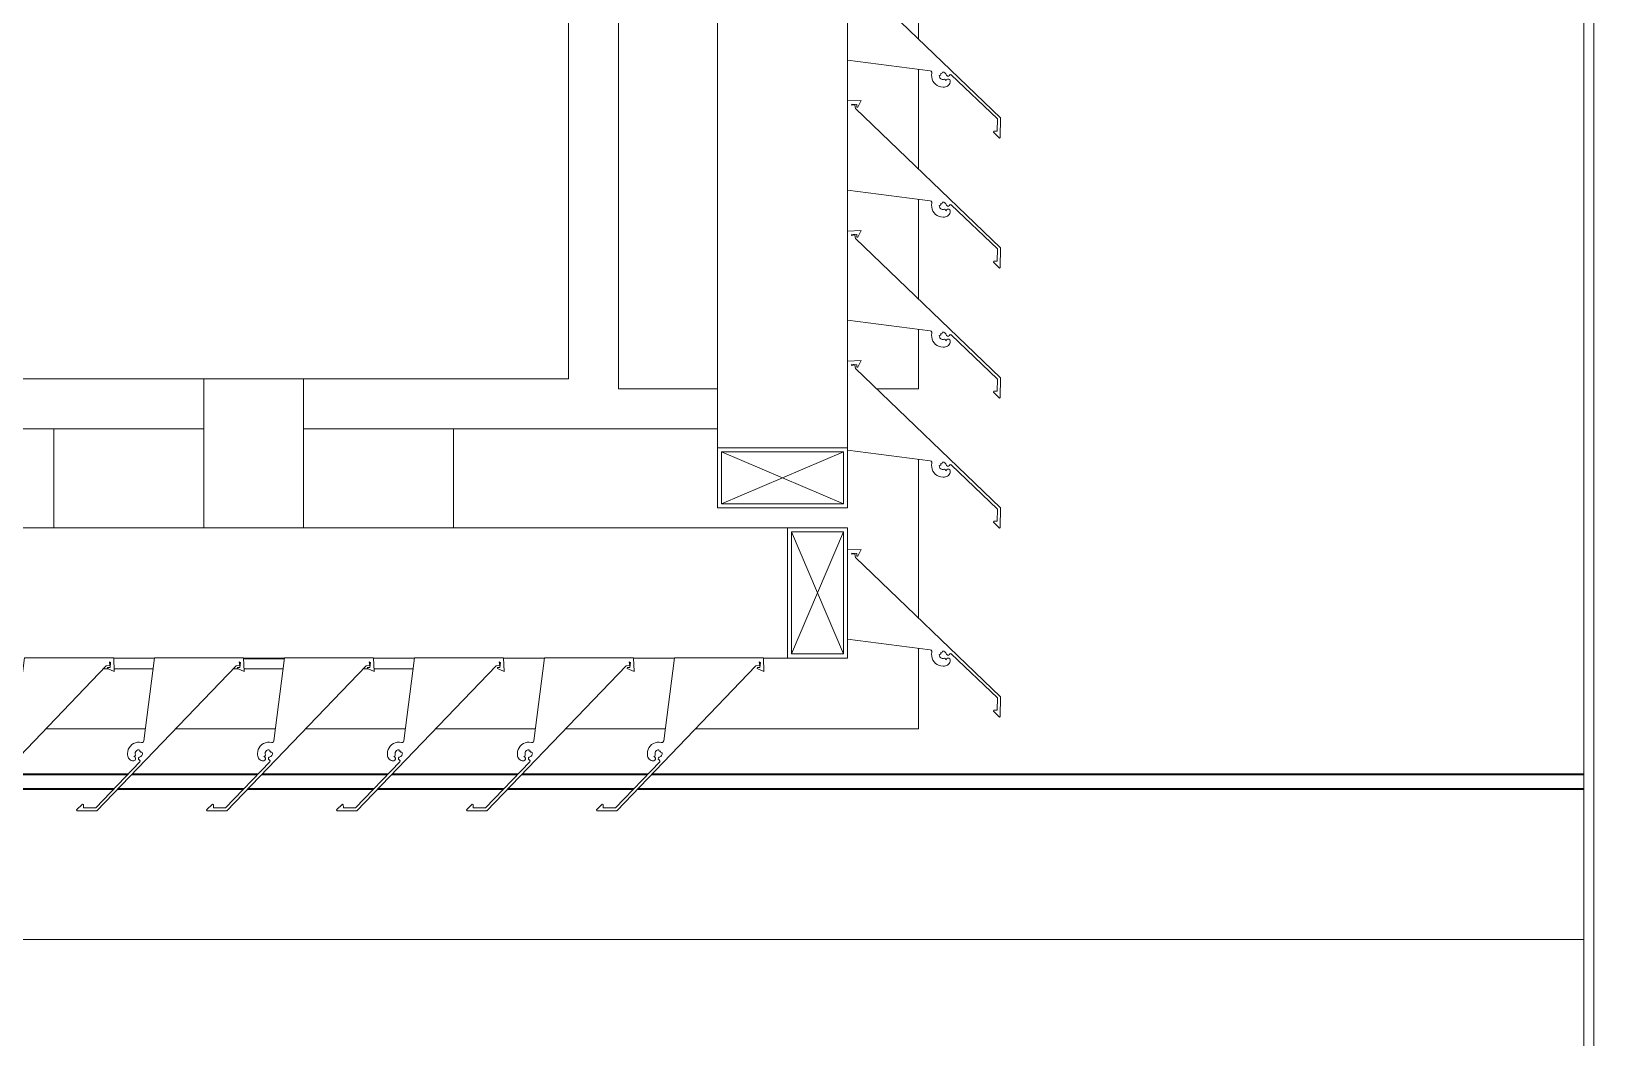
# Model space of a CAD drawing. Header units: millimetres. Extents: x -220592 to 404889, y -217665 to 38245.
# Drawn here: x 7599.39 to 7607.21, y -48145.94 to -48140.91 of the extents above; entities that cross this region are included whole.
import ezdxf

# ---------------------------------------------------------------- set-up
doc = ezdxf.new("R2010")
doc.units = ezdxf.units.MM
doc.linetypes.add('XKITLINE00', pattern=[0])
doc.layers.add('000 - 0_HIDE_OBJ_FRAMING_DEF_SUB_1', color=7, linetype='Continuous')
doc.layers.add('Part', color=7, linetype='Continuous', lineweight=0)

# ---------------------------------------------------------------- blocks, each defined once
blk = doc.blocks.new('*A13531')
at = {"layer": '000 - 0_HIDE_OBJ_FRAMING_DEF_SUB_1', "color": 7, "linetype": 'XKITLINE00', "lineweight": 0}
for q in [(-135.563334, 90.530603), (-170.913334, 67.570805)]:
    blk.add_line((-135.563334, 67.570805), q, dxfattribs=at)
blk = doc.blocks.new('*A13830')
at = {"layer": 'Part', "color": 7, "linetype": 'XKITLINE00', "lineweight": 0}
for p, q in [((-142.388308, 67.320805), (-137.388308, 67.320805)), ((-136.888308, 67.320805), (-134.818045, 67.320805)), ((-133.813935, 67.320805), (-133.813349, 67.320805)), ((-133.813349, 67.320243), (-133.813349, 67.320805)), ((-133.813349, 66.375621), (-133.813349, 67.168995)), ((-133.813349, 65.820805), (-133.813349, 66.224373)), ((-138.178411, 65.820805), (-137.679659, 65.820805)), ((-137.528411, 65.820805), (-137.029659, 65.820805)), ((-136.878411, 65.820805), (-136.379659, 65.820805)), ((-136.228411, 65.820805), (-135.729659, 65.820805)), ((-135.578411, 65.820805), (-135.079659, 65.820805)), ((-134.928411, 65.820805), (-133.813349, 65.820805))]:
    blk.add_line(p, q, dxfattribs=at)
blk = doc.blocks.new('*A13831')
at = {"layer": 'Part', "color": 7, "linetype": 'XKITLINE00', "lineweight": 0}
for p, q in [((-135.313349, 75.890846), (-134.818045, 75.890846)), ((-135.313349, 74.758905), (-135.313349, 75.890846)), ((-133.938955, 75.890846), (-133.813349, 75.890846)), ((-133.813349, 75.770243), (-133.813349, 75.890846)), ((-133.813349, 75.120243), (-133.813349, 75.618995)), ((-133.813349, 74.758905), (-133.813349, 74.968995)), ((-135.313349, 70.770764), (-135.313349, 74.008905)), ((-133.813349, 73.820243), (-133.813349, 74.008905)), ((-133.813349, 73.170243), (-133.813349, 73.668995)), ((-133.813349, 72.520243), (-133.813349, 73.018995)), ((-133.813349, 71.870243), (-133.813349, 72.368995)), ((-133.813349, 71.220243), (-133.813349, 71.718995)), ((-133.813349, 70.570243), (-133.813349, 71.068995)), ((-133.813349, 69.920243), (-133.813349, 70.418995)), ((-135.313349, 67.520805), (-135.313349, 70.270764)), ((-133.813349, 69.270243), (-133.813349, 69.768995)), ((-133.813349, 68.620243), (-133.813349, 69.118995)), ((-133.813349, 67.970243), (-133.813349, 68.468995)), ((-133.813349, 67.520805), (-133.813349, 67.818995)), ((-135.313349, 67.520805), (-134.818045, 67.520805)), ((-134.02223, 67.520805), (-133.813349, 67.520805))]:
    blk.add_line(p, q, dxfattribs=at)
blk = doc.blocks.new('*A13834')
at = {"layer": 'Part', "color": 7, "linetype": 'XKITLINE00', "lineweight": 0}
for p, q in [((-144.838405, 66.825501), (-134.468045, 66.825501)), ((-137.838523, 66.175501), (-137.634226, 66.175501)), ((-137.188523, 66.175501), (-136.984226, 66.175501)), ((-136.538523, 66.175501), (-136.334226, 66.175501)), ((-135.888523, 66.175501), (-135.684226, 66.175501)), ((-135.238523, 66.175501), (-135.034226, 66.175501)), ((-134.588523, 66.175501), (-134.468045, 66.175501))]:
    blk.add_line(p, q, dxfattribs=at)
blk = doc.blocks.new('*A13838')
at = {"layer": 'Part', "color": 7, "linetype": 'XKITLINE00', "lineweight": 0}
for p, q in [((-135.322111, 65.410777), (-134.625865, 66.135899)), ((-135.034201, 66.175699), (-135.087231, 65.761693)), ((-134.588531, 66.175691), (-135.034201, 66.175699)), ((-134.625865, 66.135899), (-134.607322, 66.138796)), ((-134.618984, 66.128664), (-134.619396, 66.123541)), ((-134.619396, 66.123541), (-134.585909, 66.108006)), ((-134.606793, 66.128793), (-134.618984, 66.128664)), ((-134.607322, 66.138796), (-134.610226, 66.155812)), ((-134.610226, 66.155812), (-134.603653, 66.153776)), ((-134.606793, 66.128793), (-134.603653, 66.153776)), ((-134.585909, 66.108006), (-134.588531, 66.175691)), ((-135.155231, 65.735396), (-135.161209, 65.727079)), ((-135.147844, 65.742492), (-135.155231, 65.735396)), ((-135.139294, 65.748132), (-135.147844, 65.742492)), ((-135.129864, 65.75213), (-135.139294, 65.748132)), ((-135.119865, 65.754353), (-135.129864, 65.75213)), ((-135.109629, 65.754728), (-135.119865, 65.754353)), ((-135.099495, 65.753242), (-135.109629, 65.754728)), ((-135.093972, 65.753481), (-135.099495, 65.753242)), ((-135.089421, 65.756618), (-135.093972, 65.753481)), ((-135.087231, 65.761693), (-135.089421, 65.756618)), ((-135.107075, 65.656828), (-135.328477, 65.425812)), ((-135.168205, 65.707916), (-135.16899, 65.697703)), ((-135.16899, 65.697703), (-135.168892, 65.690904)), ((-135.168892, 65.690904), (-135.168256, 65.685176)), ((-135.168256, 65.685176), (-135.166537, 65.679675)), ((-135.165582, 65.717817), (-135.168205, 65.707916)), ((-135.166537, 65.679675), (-135.163797, 65.674605)), ((-135.161209, 65.727079), (-135.165582, 65.717817)), ((-135.163797, 65.674605), (-135.160139, 65.670151)), ((-135.160139, 65.670151), (-135.155696, 65.66648)), ((-135.155696, 65.66648), (-135.150633, 65.663726)), ((-135.150633, 65.663726), (-135.145137, 65.661991)), ((-135.145137, 65.661991), (-135.137367, 65.661495)), ((-135.137367, 65.661495), (-135.131893, 65.664135)), ((-135.137334, 65.683455), (-135.132353, 65.685485)), ((-135.131862, 65.680513), (-135.137334, 65.683455)), ((-135.132353, 65.685485), (-135.129946, 65.690296)), ((-135.131893, 65.664135), (-135.128656, 65.669279)), ((-135.128644, 65.675356), (-135.131862, 65.680513)), ((-135.130851, 65.696214), (-135.130507, 65.702714)), ((-135.129946, 65.690296), (-135.130851, 65.696214)), ((-135.130507, 65.702714), (-135.127909, 65.708682)), ((-135.128656, 65.669279), (-135.128644, 65.675356)), ((-135.127909, 65.708682), (-135.123387, 65.713364)), ((-135.123387, 65.713364), (-135.117513, 65.716166)), ((-135.117513, 65.716166), (-135.111029, 65.716735)), ((-135.114258, 65.676), (-135.114464, 65.670106)), ((-135.114464, 65.670106), (-135.11061, 65.665642)), ((-135.110101, 65.680183), (-135.114258, 65.676)), ((-135.111029, 65.716735), (-135.109923, 65.709029)), ((-135.11061, 65.665642), (-135.105983, 65.661987)), ((-135.102527, 65.683297), (-135.110101, 65.680183)), ((-135.109923, 65.709029), (-135.102863, 65.710199)), ((-135.105983, 65.661987), (-135.107075, 65.656828)), ((-135.102863, 65.710199), (-135.101919, 65.703034)), ((-135.097741, 65.687964), (-135.102527, 65.683297)), ((-135.101919, 65.703034), (-135.094528, 65.700712)), ((-135.094951, 65.69404), (-135.097741, 65.687964)), ((-135.094528, 65.700712), (-135.094951, 65.69404)), ((-135.394842, 65.44466), (-135.42373, 65.416011)), ((-135.42373, 65.416011), (-135.421262, 65.41133)), ((-135.389921, 65.443575), (-135.394842, 65.44466)), ((-135.389824, 65.426155), (-135.389921, 65.443575)), ((-135.328477, 65.425812), (-135.389824, 65.426155)), ((-135.421262, 65.41133), (-135.322111, 65.410777))]:
    blk.add_line(p, q, dxfattribs=at)
blk = doc.blocks.new('*A13839')
at = {"layer": 'Part', "color": 7, "linetype": 'XKITLINE00', "lineweight": 0}
for p, q in [((-135.972111, 65.410777), (-135.275865, 66.135899)), ((-135.684201, 66.175699), (-135.737231, 65.761693)), ((-135.238531, 66.175691), (-135.684201, 66.175699)), ((-135.275865, 66.135899), (-135.257322, 66.138796)), ((-135.268984, 66.128664), (-135.269396, 66.123541)), ((-135.269396, 66.123541), (-135.235909, 66.108006)), ((-135.256793, 66.128793), (-135.268984, 66.128664)), ((-135.257322, 66.138796), (-135.260226, 66.155812)), ((-135.260226, 66.155812), (-135.253653, 66.153776)), ((-135.256793, 66.128793), (-135.253653, 66.153776)), ((-135.235909, 66.108006), (-135.238531, 66.175691)), ((-135.805231, 65.735396), (-135.811209, 65.727079)), ((-135.797844, 65.742492), (-135.805231, 65.735396)), ((-135.789294, 65.748132), (-135.797844, 65.742492)), ((-135.779864, 65.75213), (-135.789294, 65.748132)), ((-135.769865, 65.754353), (-135.779864, 65.75213)), ((-135.759629, 65.754728), (-135.769865, 65.754353)), ((-135.749495, 65.753242), (-135.759629, 65.754728)), ((-135.743972, 65.753481), (-135.749495, 65.753242)), ((-135.739421, 65.756618), (-135.743972, 65.753481)), ((-135.737231, 65.761693), (-135.739421, 65.756618)), ((-135.757075, 65.656828), (-135.978477, 65.425812)), ((-135.818205, 65.707916), (-135.81899, 65.697703)), ((-135.81899, 65.697703), (-135.818892, 65.690904)), ((-135.818892, 65.690904), (-135.818256, 65.685176)), ((-135.818256, 65.685176), (-135.816537, 65.679675)), ((-135.815582, 65.717817), (-135.818205, 65.707916)), ((-135.816537, 65.679675), (-135.813797, 65.674605)), ((-135.811209, 65.727079), (-135.815582, 65.717817)), ((-135.813797, 65.674605), (-135.810139, 65.670151)), ((-135.810139, 65.670151), (-135.805696, 65.66648)), ((-135.805696, 65.66648), (-135.800633, 65.663726)), ((-135.800633, 65.663726), (-135.795137, 65.661991)), ((-135.795137, 65.661991), (-135.787367, 65.661495)), ((-135.787367, 65.661495), (-135.781893, 65.664135)), ((-135.787334, 65.683455), (-135.782353, 65.685485)), ((-135.781862, 65.680513), (-135.787334, 65.683455)), ((-135.782353, 65.685485), (-135.779946, 65.690296)), ((-135.781893, 65.664135), (-135.778656, 65.669279)), ((-135.778644, 65.675356), (-135.781862, 65.680513)), ((-135.780851, 65.696214), (-135.780507, 65.702714)), ((-135.779946, 65.690296), (-135.780851, 65.696214)), ((-135.780507, 65.702714), (-135.777909, 65.708682)), ((-135.778656, 65.669279), (-135.778644, 65.675356)), ((-135.777909, 65.708682), (-135.773387, 65.713364)), ((-135.773387, 65.713364), (-135.767513, 65.716166)), ((-135.767513, 65.716166), (-135.761029, 65.716735)), ((-135.764258, 65.676), (-135.764464, 65.670106)), ((-135.764464, 65.670106), (-135.76061, 65.665642)), ((-135.760101, 65.680183), (-135.764258, 65.676)), ((-135.761029, 65.716735), (-135.759923, 65.709029)), ((-135.76061, 65.665642), (-135.755983, 65.661987)), ((-135.752527, 65.683297), (-135.760101, 65.680183)), ((-135.759923, 65.709029), (-135.752863, 65.710199)), ((-135.755983, 65.661987), (-135.757075, 65.656828)), ((-135.752863, 65.710199), (-135.751919, 65.703034)), ((-135.747741, 65.687964), (-135.752527, 65.683297)), ((-135.751919, 65.703034), (-135.744528, 65.700712)), ((-135.744951, 65.69404), (-135.747741, 65.687964)), ((-135.744528, 65.700712), (-135.744951, 65.69404)), ((-136.044842, 65.44466), (-136.07373, 65.416011)), ((-136.07373, 65.416011), (-136.071262, 65.41133)), ((-136.039921, 65.443575), (-136.044842, 65.44466)), ((-136.039824, 65.426155), (-136.039921, 65.443575)), ((-135.978477, 65.425812), (-136.039824, 65.426155)), ((-136.071262, 65.41133), (-135.972111, 65.410777))]:
    blk.add_line(p, q, dxfattribs=at)
blk = doc.blocks.new('*A13840')
at = {"layer": 'Part', "color": 7, "linetype": 'XKITLINE00', "lineweight": 0}
for p, q in [((-136.622111, 65.410777), (-135.925865, 66.135899)), ((-136.334201, 66.175699), (-136.387231, 65.761693)), ((-135.888531, 66.175691), (-136.334201, 66.175699)), ((-135.925865, 66.135899), (-135.907322, 66.138796)), ((-135.918984, 66.128664), (-135.919396, 66.123541)), ((-135.919396, 66.123541), (-135.885909, 66.108006)), ((-135.906793, 66.128793), (-135.918984, 66.128664)), ((-135.907322, 66.138796), (-135.910226, 66.155812)), ((-135.910226, 66.155812), (-135.903653, 66.153776)), ((-135.906793, 66.128793), (-135.903653, 66.153776)), ((-135.885909, 66.108006), (-135.888531, 66.175691)), ((-136.455231, 65.735396), (-136.461209, 65.727079)), ((-136.447844, 65.742492), (-136.455231, 65.735396)), ((-136.439294, 65.748132), (-136.447844, 65.742492)), ((-136.429864, 65.75213), (-136.439294, 65.748132)), ((-136.419865, 65.754353), (-136.429864, 65.75213)), ((-136.409629, 65.754728), (-136.419865, 65.754353)), ((-136.399495, 65.753242), (-136.409629, 65.754728)), ((-136.393972, 65.753481), (-136.399495, 65.753242)), ((-136.389421, 65.756618), (-136.393972, 65.753481)), ((-136.387231, 65.761693), (-136.389421, 65.756618)), ((-136.407075, 65.656828), (-136.628477, 65.425812)), ((-136.468205, 65.707916), (-136.46899, 65.697703)), ((-136.46899, 65.697703), (-136.468892, 65.690904)), ((-136.468892, 65.690904), (-136.468256, 65.685176)), ((-136.468256, 65.685176), (-136.466537, 65.679675)), ((-136.465582, 65.717817), (-136.468205, 65.707916)), ((-136.466537, 65.679675), (-136.463797, 65.674605)), ((-136.461209, 65.727079), (-136.465582, 65.717817)), ((-136.463797, 65.674605), (-136.460139, 65.670151)), ((-136.460139, 65.670151), (-136.455696, 65.66648)), ((-136.455696, 65.66648), (-136.450633, 65.663726)), ((-136.450633, 65.663726), (-136.445137, 65.661991)), ((-136.445137, 65.661991), (-136.437367, 65.661495)), ((-136.437367, 65.661495), (-136.431893, 65.664135)), ((-136.437334, 65.683455), (-136.432353, 65.685485)), ((-136.431862, 65.680513), (-136.437334, 65.683455)), ((-136.432353, 65.685485), (-136.429946, 65.690296)), ((-136.431893, 65.664135), (-136.428656, 65.669279)), ((-136.428644, 65.675356), (-136.431862, 65.680513)), ((-136.430851, 65.696214), (-136.430507, 65.702714)), ((-136.429946, 65.690296), (-136.430851, 65.696214)), ((-136.430507, 65.702714), (-136.427909, 65.708682)), ((-136.428656, 65.669279), (-136.428644, 65.675356)), ((-136.427909, 65.708682), (-136.423387, 65.713364)), ((-136.423387, 65.713364), (-136.417513, 65.716166)), ((-136.417513, 65.716166), (-136.411029, 65.716735)), ((-136.414258, 65.676), (-136.414464, 65.670106)), ((-136.414464, 65.670106), (-136.41061, 65.665642)), ((-136.410101, 65.680183), (-136.414258, 65.676)), ((-136.411029, 65.716735), (-136.409923, 65.709029)), ((-136.41061, 65.665642), (-136.405983, 65.661987)), ((-136.402527, 65.683297), (-136.410101, 65.680183)), ((-136.409923, 65.709029), (-136.402863, 65.710199)), ((-136.405983, 65.661987), (-136.407075, 65.656828)), ((-136.402863, 65.710199), (-136.401919, 65.703034)), ((-136.397741, 65.687964), (-136.402527, 65.683297)), ((-136.401919, 65.703034), (-136.394528, 65.700712)), ((-136.394951, 65.69404), (-136.397741, 65.687964)), ((-136.394528, 65.700712), (-136.394951, 65.69404)), ((-136.694842, 65.44466), (-136.72373, 65.416011)), ((-136.72373, 65.416011), (-136.721262, 65.41133)), ((-136.689921, 65.443575), (-136.694842, 65.44466)), ((-136.689824, 65.426155), (-136.689921, 65.443575)), ((-136.628477, 65.425812), (-136.689824, 65.426155)), ((-136.721262, 65.41133), (-136.622111, 65.410777))]:
    blk.add_line(p, q, dxfattribs=at)
blk = doc.blocks.new('*A13841')
at = {"layer": 'Part', "color": 7, "linetype": 'XKITLINE00', "lineweight": 0}
for p, q in [((-137.272111, 65.410777), (-136.575865, 66.135899)), ((-136.984201, 66.175699), (-137.037231, 65.761693)), ((-136.538531, 66.175691), (-136.984201, 66.175699)), ((-136.575865, 66.135899), (-136.557322, 66.138796)), ((-136.568984, 66.128664), (-136.569396, 66.123541)), ((-136.569396, 66.123541), (-136.535909, 66.108006)), ((-136.556793, 66.128793), (-136.568984, 66.128664)), ((-136.557322, 66.138796), (-136.560226, 66.155812)), ((-136.560226, 66.155812), (-136.553653, 66.153776)), ((-136.556793, 66.128793), (-136.553653, 66.153776)), ((-136.535909, 66.108006), (-136.538531, 66.175691)), ((-137.105231, 65.735396), (-137.111209, 65.727079)), ((-137.097844, 65.742492), (-137.105231, 65.735396)), ((-137.089294, 65.748132), (-137.097844, 65.742492)), ((-137.079864, 65.75213), (-137.089294, 65.748132)), ((-137.069865, 65.754353), (-137.079864, 65.75213)), ((-137.059629, 65.754728), (-137.069865, 65.754353)), ((-137.049495, 65.753242), (-137.059629, 65.754728)), ((-137.043972, 65.753481), (-137.049495, 65.753242)), ((-137.039421, 65.756618), (-137.043972, 65.753481)), ((-137.037231, 65.761693), (-137.039421, 65.756618)), ((-137.057075, 65.656828), (-137.278477, 65.425812)), ((-137.118205, 65.707916), (-137.11899, 65.697703)), ((-137.11899, 65.697703), (-137.118892, 65.690904)), ((-137.118892, 65.690904), (-137.118256, 65.685176)), ((-137.118256, 65.685176), (-137.116537, 65.679675)), ((-137.115582, 65.717817), (-137.118205, 65.707916)), ((-137.116537, 65.679675), (-137.113797, 65.674605)), ((-137.111209, 65.727079), (-137.115582, 65.717817)), ((-137.113797, 65.674605), (-137.110139, 65.670151)), ((-137.110139, 65.670151), (-137.105696, 65.66648)), ((-137.105696, 65.66648), (-137.100633, 65.663726)), ((-137.100633, 65.663726), (-137.095137, 65.661991)), ((-137.095137, 65.661991), (-137.087367, 65.661495)), ((-137.087367, 65.661495), (-137.081893, 65.664135)), ((-137.087334, 65.683455), (-137.082353, 65.685485)), ((-137.081862, 65.680513), (-137.087334, 65.683455)), ((-137.082353, 65.685485), (-137.079946, 65.690296)), ((-137.081893, 65.664135), (-137.078656, 65.669279)), ((-137.078644, 65.675356), (-137.081862, 65.680513)), ((-137.080851, 65.696214), (-137.080507, 65.702714)), ((-137.079946, 65.690296), (-137.080851, 65.696214)), ((-137.080507, 65.702714), (-137.077909, 65.708682)), ((-137.078656, 65.669279), (-137.078644, 65.675356)), ((-137.077909, 65.708682), (-137.073387, 65.713364)), ((-137.073387, 65.713364), (-137.067513, 65.716166)), ((-137.067513, 65.716166), (-137.061029, 65.716735)), ((-137.064258, 65.676), (-137.064464, 65.670106)), ((-137.064464, 65.670106), (-137.06061, 65.665642)), ((-137.060101, 65.680183), (-137.064258, 65.676)), ((-137.061029, 65.716735), (-137.059923, 65.709029)), ((-137.06061, 65.665642), (-137.055983, 65.661987)), ((-137.052527, 65.683297), (-137.060101, 65.680183)), ((-137.059923, 65.709029), (-137.052863, 65.710199)), ((-137.055983, 65.661987), (-137.057075, 65.656828)), ((-137.052863, 65.710199), (-137.051919, 65.703034)), ((-137.047741, 65.687964), (-137.052527, 65.683297)), ((-137.051919, 65.703034), (-137.044528, 65.700712)), ((-137.044951, 65.69404), (-137.047741, 65.687964)), ((-137.044528, 65.700712), (-137.044951, 65.69404)), ((-137.344842, 65.44466), (-137.37373, 65.416011)), ((-137.37373, 65.416011), (-137.371262, 65.41133)), ((-137.339921, 65.443575), (-137.344842, 65.44466)), ((-137.339824, 65.426155), (-137.339921, 65.443575)), ((-137.278477, 65.425812), (-137.339824, 65.426155)), ((-137.371262, 65.41133), (-137.272111, 65.410777))]:
    blk.add_line(p, q, dxfattribs=at)
blk = doc.blocks.new('*A13842')
at = {"layer": 'Part', "color": 7, "linetype": 'XKITLINE00', "lineweight": 0}
for p, q in [((-137.922111, 65.410777), (-137.225865, 66.135899)), ((-137.634201, 66.175699), (-137.687231, 65.761693)), ((-137.188531, 66.175691), (-137.634201, 66.175699)), ((-137.225865, 66.135899), (-137.207322, 66.138796)), ((-137.218984, 66.128664), (-137.219396, 66.123541)), ((-137.219396, 66.123541), (-137.185909, 66.108006)), ((-137.206793, 66.128793), (-137.218984, 66.128664)), ((-137.207322, 66.138796), (-137.210226, 66.155812)), ((-137.210226, 66.155812), (-137.203653, 66.153776)), ((-137.206793, 66.128793), (-137.203653, 66.153776)), ((-137.185909, 66.108006), (-137.188531, 66.175691)), ((-137.755231, 65.735396), (-137.761209, 65.727079)), ((-137.747844, 65.742492), (-137.755231, 65.735396)), ((-137.739294, 65.748132), (-137.747844, 65.742492)), ((-137.729864, 65.75213), (-137.739294, 65.748132)), ((-137.719865, 65.754353), (-137.729864, 65.75213)), ((-137.709629, 65.754728), (-137.719865, 65.754353)), ((-137.699495, 65.753242), (-137.709629, 65.754728)), ((-137.693972, 65.753481), (-137.699495, 65.753242)), ((-137.689421, 65.756618), (-137.693972, 65.753481)), ((-137.687231, 65.761693), (-137.689421, 65.756618)), ((-137.707075, 65.656828), (-137.928477, 65.425812)), ((-137.768205, 65.707916), (-137.76899, 65.697703)), ((-137.76899, 65.697703), (-137.768892, 65.690904)), ((-137.768892, 65.690904), (-137.768256, 65.685176)), ((-137.768256, 65.685176), (-137.766537, 65.679675)), ((-137.765582, 65.717817), (-137.768205, 65.707916)), ((-137.766537, 65.679675), (-137.763797, 65.674605)), ((-137.761209, 65.727079), (-137.765582, 65.717817)), ((-137.763797, 65.674605), (-137.760139, 65.670151)), ((-137.760139, 65.670151), (-137.755696, 65.66648)), ((-137.755696, 65.66648), (-137.750633, 65.663726)), ((-137.750633, 65.663726), (-137.745137, 65.661991)), ((-137.745137, 65.661991), (-137.737367, 65.661495)), ((-137.737367, 65.661495), (-137.731893, 65.664135)), ((-137.737334, 65.683455), (-137.732353, 65.685485)), ((-137.731862, 65.680513), (-137.737334, 65.683455)), ((-137.732353, 65.685485), (-137.729946, 65.690296)), ((-137.731893, 65.664135), (-137.728656, 65.669279)), ((-137.728644, 65.675356), (-137.731862, 65.680513)), ((-137.730851, 65.696214), (-137.730507, 65.702714)), ((-137.729946, 65.690296), (-137.730851, 65.696214)), ((-137.730507, 65.702714), (-137.727909, 65.708682)), ((-137.728656, 65.669279), (-137.728644, 65.675356)), ((-137.727909, 65.708682), (-137.723387, 65.713364)), ((-137.723387, 65.713364), (-137.717513, 65.716166)), ((-137.717513, 65.716166), (-137.711029, 65.716735)), ((-137.714258, 65.676), (-137.714464, 65.670106)), ((-137.714464, 65.670106), (-137.71061, 65.665642)), ((-137.710101, 65.680183), (-137.714258, 65.676)), ((-137.711029, 65.716735), (-137.709923, 65.709029)), ((-137.71061, 65.665642), (-137.705983, 65.661987)), ((-137.702527, 65.683297), (-137.710101, 65.680183)), ((-137.709923, 65.709029), (-137.702863, 65.710199)), ((-137.705983, 65.661987), (-137.707075, 65.656828)), ((-137.702863, 65.710199), (-137.701919, 65.703034)), ((-137.697741, 65.687964), (-137.702527, 65.683297)), ((-137.701919, 65.703034), (-137.694528, 65.700712)), ((-137.694951, 65.69404), (-137.697741, 65.687964)), ((-137.694528, 65.700712), (-137.694951, 65.69404)), ((-137.994842, 65.44466), (-138.02373, 65.416011)), ((-138.02373, 65.416011), (-138.021262, 65.41133)), ((-137.989921, 65.443575), (-137.994842, 65.44466)), ((-137.989824, 65.426155), (-137.989921, 65.443575)), ((-137.928477, 65.425812), (-137.989824, 65.426155)), ((-138.021262, 65.41133), (-137.922111, 65.410777))]:
    blk.add_line(p, q, dxfattribs=at)
blk = doc.blocks.new('*A13843')
at = {"layer": 'Part', "color": 7, "linetype": 'XKITLINE00', "lineweight": 0}
for p, q in [((-138.572111, 65.410777), (-137.875865, 66.135899)), ((-138.284201, 66.175699), (-138.337231, 65.761693)), ((-137.838531, 66.175691), (-138.284201, 66.175699)), ((-137.875865, 66.135899), (-137.857322, 66.138796)), ((-137.868984, 66.128664), (-137.869396, 66.123541)), ((-137.869396, 66.123541), (-137.835909, 66.108006)), ((-137.856793, 66.128793), (-137.868984, 66.128664)), ((-137.857322, 66.138796), (-137.860226, 66.155812)), ((-137.860226, 66.155812), (-137.853653, 66.153776)), ((-137.856793, 66.128793), (-137.853653, 66.153776)), ((-137.835909, 66.108006), (-137.838531, 66.175691)), ((-138.405231, 65.735396), (-138.411209, 65.727079)), ((-138.397844, 65.742492), (-138.405231, 65.735396)), ((-138.389294, 65.748132), (-138.397844, 65.742492)), ((-138.379864, 65.75213), (-138.389294, 65.748132)), ((-138.369865, 65.754353), (-138.379864, 65.75213)), ((-138.359629, 65.754728), (-138.369865, 65.754353)), ((-138.349495, 65.753242), (-138.359629, 65.754728)), ((-138.343972, 65.753481), (-138.349495, 65.753242)), ((-138.339421, 65.756618), (-138.343972, 65.753481)), ((-138.337231, 65.761693), (-138.339421, 65.756618)), ((-138.357075, 65.656828), (-138.578477, 65.425812)), ((-138.418205, 65.707916), (-138.41899, 65.697703)), ((-138.41899, 65.697703), (-138.418892, 65.690904)), ((-138.418892, 65.690904), (-138.418256, 65.685176)), ((-138.418256, 65.685176), (-138.416537, 65.679675)), ((-138.415582, 65.717817), (-138.418205, 65.707916)), ((-138.416537, 65.679675), (-138.413797, 65.674605)), ((-138.411209, 65.727079), (-138.415582, 65.717817)), ((-138.413797, 65.674605), (-138.410139, 65.670151)), ((-138.410139, 65.670151), (-138.405696, 65.66648)), ((-138.405696, 65.66648), (-138.400633, 65.663726)), ((-138.400633, 65.663726), (-138.395137, 65.661991)), ((-138.395137, 65.661991), (-138.387367, 65.661495)), ((-138.387367, 65.661495), (-138.381893, 65.664135)), ((-138.387334, 65.683455), (-138.382353, 65.685485)), ((-138.381862, 65.680513), (-138.387334, 65.683455)), ((-138.382353, 65.685485), (-138.379946, 65.690296)), ((-138.381893, 65.664135), (-138.378656, 65.669279)), ((-138.378644, 65.675356), (-138.381862, 65.680513)), ((-138.380851, 65.696214), (-138.380507, 65.702714)), ((-138.379946, 65.690296), (-138.380851, 65.696214)), ((-138.380507, 65.702714), (-138.377909, 65.708682)), ((-138.378656, 65.669279), (-138.378644, 65.675356)), ((-138.377909, 65.708682), (-138.373387, 65.713364)), ((-138.373387, 65.713364), (-138.367513, 65.716166)), ((-138.367513, 65.716166), (-138.361029, 65.716735)), ((-138.364258, 65.676), (-138.364464, 65.670106)), ((-138.364464, 65.670106), (-138.36061, 65.665642)), ((-138.360101, 65.680183), (-138.364258, 65.676)), ((-138.361029, 65.716735), (-138.359923, 65.709029)), ((-138.36061, 65.665642), (-138.355983, 65.661987)), ((-138.352527, 65.683297), (-138.360101, 65.680183)), ((-138.359923, 65.709029), (-138.352863, 65.710199)), ((-138.355983, 65.661987), (-138.357075, 65.656828)), ((-138.352863, 65.710199), (-138.351919, 65.703034)), ((-138.347741, 65.687964), (-138.352527, 65.683297)), ((-138.351919, 65.703034), (-138.344528, 65.700712)), ((-138.344951, 65.69404), (-138.347741, 65.687964)), ((-138.344528, 65.700712), (-138.344951, 65.69404)), ((-138.644842, 65.44466), (-138.67373, 65.416011)), ((-138.67373, 65.416011), (-138.671262, 65.41133)), ((-138.639921, 65.443575), (-138.644842, 65.44466)), ((-138.639824, 65.426155), (-138.639921, 65.443575)), ((-138.578477, 65.425812), (-138.639824, 65.426155)), ((-138.671262, 65.41133), (-138.572111, 65.410777))]:
    blk.add_line(p, q, dxfattribs=at)
blk = doc.blocks.new('*A13844')
at = {"layer": 'Part', "color": 7, "linetype": 'XKITLINE00', "lineweight": 0}
for p, q in [((-134.168045, 66.825501), (-134.468045, 66.825501)), ((-134.468045, 66.825501), (-134.468045, 66.175501)), ((-134.168045, 66.175501), (-134.168045, 66.825501)), ((-134.448045, 66.195501), (-134.188045, 66.805501)), ((-134.188045, 66.195501), (-134.448045, 66.805501)), ((-134.448045, 66.195501), (-134.448045, 66.805501)), ((-134.448045, 66.805501), (-134.188045, 66.805501)), ((-134.188045, 66.805501), (-134.188045, 66.195501)), ((-134.468045, 66.175501), (-134.168045, 66.175501)), ((-134.188045, 66.195501), (-134.448045, 66.195501))]:
    blk.add_line(p, q, dxfattribs=at)
blk = doc.blocks.new('*A13845')
at = {"layer": '000 - 0_HIDE_OBJ_FRAMING_DEF_SUB_1', "color": 7, "linetype": 'XKITLINE00', "lineweight": 0}
for p, q in [((-130.485516, 59.830765), (-130.485516, 88.290005)), ((-130.435516, 59.830765), (-130.435516, 88.23979))]:
    blk.add_line(p, q, dxfattribs=at)
blk = doc.blocks.new('*A13851')
at = {"layer": 'Part', "color": 7, "linetype": 'XKITLINE00', "lineweight": 0}
for p, q in [((-134.818045, 67.225501), (-134.818045, 77.760135)), ((-134.168045, 77.410131), (-134.168045, 77.614427)), ((-134.168045, 76.760131), (-134.168045, 76.964427)), ((-134.168045, 76.110131), (-134.168045, 76.314427)), ((-134.168045, 75.460131), (-134.168045, 75.664427)), ((-134.168045, 74.810131), (-134.168045, 75.014427)), ((-134.168045, 74.160131), (-134.168045, 74.364427)), ((-134.168045, 73.510131), (-134.168045, 73.714427)), ((-134.168045, 72.860131), (-134.168045, 73.064427)), ((-134.168045, 72.210131), (-134.168045, 72.414427)), ((-134.168045, 71.560131), (-134.168045, 71.764427)), ((-134.168045, 70.910131), (-134.168045, 71.114427)), ((-134.168045, 70.260131), (-134.168045, 70.464427)), ((-134.168045, 69.610131), (-134.168045, 69.814427)), ((-134.168045, 68.960131), (-134.168045, 69.164427)), ((-134.168045, 68.310131), (-134.168045, 68.514427)), ((-134.168045, 67.660131), (-134.168045, 67.864427))]:
    blk.add_line(p, q, dxfattribs=at)
blk = doc.blocks.new('*A13852')
at = {"layer": '000 - 0_HIDE_OBJ_FRAMING_DEF_SUB_1', "color": 7, "linetype": 'XKITLINE00', "lineweight": 0}
for p, q in [((-138.399382, 65.590669), (-137.77048, 65.590669)), ((-138.394357, 65.595903), (-137.765465, 65.595903)), ((-137.749382, 65.590669), (-137.12048, 65.590669)), ((-137.744357, 65.595903), (-137.115465, 65.595903)), ((-137.099382, 65.590669), (-136.47048, 65.590669)), ((-137.094357, 65.595903), (-136.465465, 65.595903)), ((-136.449382, 65.590669), (-135.82048, 65.590669)), ((-136.444357, 65.595903), (-135.815465, 65.595903)), ((-135.799382, 65.590669), (-135.17048, 65.590669)), ((-135.794357, 65.595903), (-135.165465, 65.595903)), ((-135.149382, 65.590669), (-130.485516, 65.590669)), ((-135.144357, 65.595903), (-130.485516, 65.595903)), ((-138.469735, 65.517399), (-137.840702, 65.517399)), ((-138.464709, 65.522633), (-137.835686, 65.522633)), ((-137.819735, 65.517399), (-137.190702, 65.517399)), ((-137.814709, 65.522633), (-137.185686, 65.522633)), ((-137.169735, 65.517399), (-136.540702, 65.517399)), ((-137.164709, 65.522633), (-136.535686, 65.522633)), ((-136.519735, 65.517399), (-135.890702, 65.517399)), ((-136.514709, 65.522633), (-135.885686, 65.522633)), ((-135.869735, 65.517399), (-135.240702, 65.517399)), ((-135.864709, 65.522633), (-135.235686, 65.522633)), ((-135.219735, 65.517399), (-130.485516, 65.517399)), ((-135.214709, 65.522633), (-130.485516, 65.522633)), ((-142.702542, 64.768427), (-130.485516, 64.768427))]:
    blk.add_line(p, q, dxfattribs=at)
blk = doc.blocks.new('*A13853')
at = {"layer": 'Part', "color": 7, "linetype": 'XKITLINE00', "lineweight": 0}
for p, q in [((-137.388308, 66.825501), (-137.388308, 67.57079)), ((-136.888308, 66.825501), (-136.888308, 67.57079)), ((-137.188341, 66.170805), (-136.984828, 66.170805))]:
    blk.add_line(p, q, dxfattribs=at)
blk = doc.blocks.new('*A13854')
at = {"layer": 'Part', "color": 7, "linetype": 'XKITLINE00', "lineweight": 0}
for p, q in [((-138.138308, 66.825501), (-138.138308, 67.320805)), ((-138.138308, 67.320805), (-137.388308, 67.320805)), ((-136.888308, 67.320805), (-136.138308, 67.320805)), ((-136.138308, 67.320805), (-136.138308, 66.825501)), ((-137.890358, 66.120805), (-137.863498, 66.120805)), ((-137.836404, 66.120805), (-137.641232, 66.120805)), ((-137.240358, 66.120805), (-137.213498, 66.120805)), ((-137.186404, 66.120805), (-136.991232, 66.120805)), ((-136.590358, 66.120805), (-136.563498, 66.120805)), ((-136.536404, 66.120805), (-136.341232, 66.120805))]:
    blk.add_line(p, q, dxfattribs=at)
blk = doc.blocks.new('*A13977')
at = {"layer": 'Part', "color": 7, "linetype": 'XKITLINE00', "lineweight": 0}
for p, q in [((-134.168236, 69.610123), (-134.168243, 69.164453)), ((-134.10055, 69.612745), (-134.168236, 69.610123)), ((-134.148356, 69.588428), (-134.14632, 69.595001)), ((-134.13134, 69.591332), (-134.148356, 69.588428)), ((-134.14632, 69.595001), (-134.121337, 69.591861)), ((-134.128443, 69.572789), (-134.13134, 69.591332)), ((-133.403321, 68.876543), (-134.128443, 69.572789)), ((-134.121337, 69.591861), (-134.121208, 69.57967)), ((-134.121208, 69.57967), (-134.116085, 69.579258)), ((-134.116085, 69.579258), (-134.10055, 69.612745)), ((-134.168243, 69.164453), (-133.754237, 69.111423)), ((-133.754237, 69.111423), (-133.749162, 69.109233)), ((-133.749162, 69.109233), (-133.746025, 69.104681)), ((-133.745786, 69.099159), (-133.747272, 69.089025)), ((-133.747272, 69.089025), (-133.746897, 69.078789)), ((-133.746025, 69.104681), (-133.745786, 69.099159)), ((-133.709279, 69.087625), (-133.701573, 69.088731)), ((-133.702743, 69.095791), (-133.695578, 69.096735)), ((-133.701573, 69.088731), (-133.702743, 69.095791)), ((-133.695578, 69.096735), (-133.693256, 69.104125)), ((-133.693256, 69.104125), (-133.686584, 69.103703)), ((-133.686584, 69.103703), (-133.680508, 69.100913)), ((-133.680508, 69.100913), (-133.675841, 69.096126)), ((-133.675841, 69.096126), (-133.672727, 69.088553)), ((-133.672727, 69.088553), (-133.668544, 69.084396)), ((-133.66265, 69.08419), (-133.658186, 69.088044)), ((-133.658186, 69.088044), (-133.654531, 69.092671)), ((-133.654531, 69.092671), (-133.649372, 69.091579)), ((-133.649372, 69.091579), (-133.418356, 68.870176)), ((-133.746897, 69.078789), (-133.744674, 69.06879)), ((-133.744674, 69.06879), (-133.740676, 69.05936)), ((-133.740676, 69.05936), (-133.735036, 69.05081)), ((-133.735036, 69.05081), (-133.72794, 69.043423)), ((-133.72794, 69.043423), (-133.719624, 69.037445)), ((-133.719624, 69.037445), (-133.710361, 69.033072)), ((-133.710361, 69.033072), (-133.70046, 69.030449)), ((-133.70871, 69.081141), (-133.709279, 69.087625)), ((-133.705908, 69.075267), (-133.70871, 69.081141)), ((-133.701226, 69.070745), (-133.705908, 69.075267)), ((-133.695258, 69.068147), (-133.701226, 69.070745)), ((-133.70046, 69.030449), (-133.690247, 69.029664)), ((-133.688758, 69.067803), (-133.695258, 69.068147)), ((-133.690247, 69.029664), (-133.683448, 69.029762)), ((-133.68284, 69.068708), (-133.688758, 69.067803)), ((-133.683448, 69.029762), (-133.67772, 69.030398)), ((-133.678029, 69.066301), (-133.68284, 69.068708)), ((-133.675999, 69.06132), (-133.678029, 69.066301)), ((-133.67772, 69.030398), (-133.672219, 69.032117)), ((-133.673057, 69.066792), (-133.675999, 69.06132)), ((-133.6679, 69.07001), (-133.673057, 69.066792)), ((-133.672219, 69.032117), (-133.667149, 69.034857)), ((-133.668544, 69.084396), (-133.66265, 69.08419)), ((-133.661823, 69.069998), (-133.6679, 69.07001)), ((-133.667149, 69.034857), (-133.662695, 69.038515)), ((-133.662695, 69.038515), (-133.659024, 69.042958)), ((-133.656679, 69.066761), (-133.661823, 69.069998)), ((-133.659024, 69.042958), (-133.65627, 69.048021)), ((-133.654039, 69.061287), (-133.656679, 69.066761)), ((-133.65627, 69.048021), (-133.654535, 69.053517)), ((-133.654535, 69.053517), (-133.654039, 69.061287)), ((-133.418356, 68.870176), (-133.418699, 68.80883)), ((-133.403874, 68.777392), (-133.403321, 68.876543)), ((-133.436119, 68.808733), (-133.437204, 68.803812)), ((-133.437204, 68.803812), (-133.408555, 68.774923)), ((-133.418699, 68.80883), (-133.436119, 68.808733)), ((-133.408555, 68.774923), (-133.403874, 68.777392))]:
    blk.add_line(p, q, dxfattribs=at)
blk = doc.blocks.new('*A13978')
at = {"layer": 'Part', "color": 7, "linetype": 'XKITLINE00', "lineweight": 0}
for p, q in [((-134.168236, 68.960123), (-134.168243, 68.514453)), ((-134.10055, 68.962745), (-134.168236, 68.960123)), ((-134.148356, 68.938428), (-134.14632, 68.945001)), ((-134.13134, 68.941332), (-134.148356, 68.938428)), ((-134.14632, 68.945001), (-134.121337, 68.941861)), ((-134.128443, 68.922789), (-134.13134, 68.941332)), ((-134.121337, 68.941861), (-134.121208, 68.92967)), ((-134.116085, 68.929258), (-134.10055, 68.962745)), ((-133.403321, 68.226543), (-134.128443, 68.922789)), ((-134.121208, 68.92967), (-134.116085, 68.929258)), ((-134.168243, 68.514453), (-133.754237, 68.461423)), ((-133.754237, 68.461423), (-133.749162, 68.459233)), ((-133.749162, 68.459233), (-133.746025, 68.454681)), ((-133.745786, 68.449159), (-133.747272, 68.439025)), ((-133.747272, 68.439025), (-133.746897, 68.428789)), ((-133.746897, 68.428789), (-133.744674, 68.41879)), ((-133.746025, 68.454681), (-133.745786, 68.449159)), ((-133.744674, 68.41879), (-133.740676, 68.40936)), ((-133.740676, 68.40936), (-133.735036, 68.40081)), ((-133.735036, 68.40081), (-133.72794, 68.393423)), ((-133.72794, 68.393423), (-133.719624, 68.387445)), ((-133.719624, 68.387445), (-133.710361, 68.383072)), ((-133.709279, 68.437625), (-133.701573, 68.438731)), ((-133.70871, 68.431141), (-133.709279, 68.437625)), ((-133.705908, 68.425267), (-133.70871, 68.431141)), ((-133.701226, 68.420745), (-133.705908, 68.425267)), ((-133.702743, 68.445791), (-133.695578, 68.446735)), ((-133.701573, 68.438731), (-133.702743, 68.445791)), ((-133.695258, 68.418147), (-133.701226, 68.420745)), ((-133.695578, 68.446735), (-133.693256, 68.454125)), ((-133.688758, 68.417803), (-133.695258, 68.418147)), ((-133.693256, 68.454125), (-133.686584, 68.453703)), ((-133.68284, 68.418708), (-133.688758, 68.417803)), ((-133.686584, 68.453703), (-133.680508, 68.450913)), ((-133.678029, 68.416301), (-133.68284, 68.418708)), ((-133.680508, 68.450913), (-133.675841, 68.446126)), ((-133.675999, 68.41132), (-133.678029, 68.416301)), ((-133.673057, 68.416792), (-133.675999, 68.41132)), ((-133.675841, 68.446126), (-133.672727, 68.438553)), ((-133.6679, 68.42001), (-133.673057, 68.416792)), ((-133.672727, 68.438553), (-133.668544, 68.434396)), ((-133.672219, 68.382117), (-133.667149, 68.384857)), ((-133.668544, 68.434396), (-133.66265, 68.43419)), ((-133.661823, 68.419998), (-133.6679, 68.42001)), ((-133.667149, 68.384857), (-133.662695, 68.388515)), ((-133.662695, 68.388515), (-133.659024, 68.392958)), ((-133.66265, 68.43419), (-133.658186, 68.438044)), ((-133.656679, 68.416761), (-133.661823, 68.419998)), ((-133.659024, 68.392958), (-133.65627, 68.398021)), ((-133.658186, 68.438044), (-133.654531, 68.442671)), ((-133.654039, 68.411287), (-133.656679, 68.416761)), ((-133.65627, 68.398021), (-133.654535, 68.403517)), ((-133.654535, 68.403517), (-133.654039, 68.411287)), ((-133.654531, 68.442671), (-133.649372, 68.441579)), ((-133.649372, 68.441579), (-133.418356, 68.220176)), ((-133.710361, 68.383072), (-133.70046, 68.380449)), ((-133.70046, 68.380449), (-133.690247, 68.379664)), ((-133.690247, 68.379664), (-133.683448, 68.379762)), ((-133.683448, 68.379762), (-133.67772, 68.380398)), ((-133.67772, 68.380398), (-133.672219, 68.382117)), ((-133.436119, 68.158733), (-133.437204, 68.153812)), ((-133.437204, 68.153812), (-133.408555, 68.124923)), ((-133.418699, 68.15883), (-133.436119, 68.158733)), ((-133.418356, 68.220176), (-133.418699, 68.15883)), ((-133.403874, 68.127392), (-133.403321, 68.226543)), ((-133.408555, 68.124923), (-133.403874, 68.127392))]:
    blk.add_line(p, q, dxfattribs=at)
blk = doc.blocks.new('*A13979')
at = {"layer": 'Part', "color": 7, "linetype": 'XKITLINE00', "lineweight": 0}
for p, q in [((-134.168236, 68.310123), (-134.168243, 67.864453)), ((-134.10055, 68.312745), (-134.168236, 68.310123)), ((-134.116085, 68.279258), (-134.10055, 68.312745)), ((-134.148356, 68.288428), (-134.14632, 68.295001)), ((-134.13134, 68.291332), (-134.148356, 68.288428)), ((-134.14632, 68.295001), (-134.121337, 68.291861)), ((-134.128443, 68.272789), (-134.13134, 68.291332)), ((-133.403321, 67.576543), (-134.128443, 68.272789)), ((-134.121337, 68.291861), (-134.121208, 68.27967)), ((-134.121208, 68.27967), (-134.116085, 68.279258)), ((-134.168243, 67.864453), (-133.754237, 67.811423)), ((-133.754237, 67.811423), (-133.749162, 67.809233)), ((-133.749162, 67.809233), (-133.746025, 67.804681)), ((-133.745786, 67.799159), (-133.747272, 67.789025)), ((-133.747272, 67.789025), (-133.746897, 67.778789)), ((-133.746897, 67.778789), (-133.744674, 67.76879)), ((-133.746025, 67.804681), (-133.745786, 67.799159)), ((-133.744674, 67.76879), (-133.740676, 67.75936)), ((-133.740676, 67.75936), (-133.735036, 67.75081)), ((-133.709279, 67.787625), (-133.701573, 67.788731)), ((-133.70871, 67.781141), (-133.709279, 67.787625)), ((-133.705908, 67.775267), (-133.70871, 67.781141)), ((-133.701226, 67.770745), (-133.705908, 67.775267)), ((-133.702743, 67.795791), (-133.695578, 67.796735)), ((-133.701573, 67.788731), (-133.702743, 67.795791)), ((-133.695258, 67.768147), (-133.701226, 67.770745)), ((-133.695578, 67.796735), (-133.693256, 67.804125)), ((-133.688758, 67.767803), (-133.695258, 67.768147)), ((-133.693256, 67.804125), (-133.686584, 67.803703)), ((-133.68284, 67.768708), (-133.688758, 67.767803)), ((-133.686584, 67.803703), (-133.680508, 67.800913)), ((-133.678029, 67.766301), (-133.68284, 67.768708)), ((-133.680508, 67.800913), (-133.675841, 67.796126)), ((-133.675999, 67.76132), (-133.678029, 67.766301)), ((-133.673057, 67.766792), (-133.675999, 67.76132)), ((-133.675841, 67.796126), (-133.672727, 67.788553)), ((-133.6679, 67.77001), (-133.673057, 67.766792)), ((-133.672727, 67.788553), (-133.668544, 67.784396)), ((-133.668544, 67.784396), (-133.66265, 67.78419)), ((-133.661823, 67.769998), (-133.6679, 67.77001)), ((-133.66265, 67.78419), (-133.658186, 67.788044)), ((-133.656679, 67.766761), (-133.661823, 67.769998)), ((-133.658186, 67.788044), (-133.654531, 67.792671)), ((-133.654039, 67.761287), (-133.656679, 67.766761)), ((-133.654535, 67.753517), (-133.654039, 67.761287)), ((-133.654531, 67.792671), (-133.649372, 67.791579)), ((-133.649372, 67.791579), (-133.418356, 67.570176)), ((-133.735036, 67.75081), (-133.72794, 67.743423)), ((-133.72794, 67.743423), (-133.719624, 67.737445)), ((-133.719624, 67.737445), (-133.710361, 67.733072)), ((-133.710361, 67.733072), (-133.70046, 67.730449)), ((-133.70046, 67.730449), (-133.690247, 67.729664)), ((-133.690247, 67.729664), (-133.683448, 67.729762)), ((-133.683448, 67.729762), (-133.67772, 67.730398)), ((-133.67772, 67.730398), (-133.672219, 67.732117)), ((-133.672219, 67.732117), (-133.667149, 67.734857)), ((-133.667149, 67.734857), (-133.662695, 67.738515)), ((-133.662695, 67.738515), (-133.659024, 67.742958)), ((-133.659024, 67.742958), (-133.65627, 67.748021)), ((-133.65627, 67.748021), (-133.654535, 67.753517)), ((-133.418356, 67.570176), (-133.418699, 67.50883)), ((-133.403874, 67.477392), (-133.403321, 67.576543)), ((-133.436119, 67.508733), (-133.437204, 67.503812)), ((-133.437204, 67.503812), (-133.408555, 67.474923)), ((-133.418699, 67.50883), (-133.436119, 67.508733)), ((-133.408555, 67.474923), (-133.403874, 67.477392))]:
    blk.add_line(p, q, dxfattribs=at)
blk = doc.blocks.new('*A13980')
at = {"layer": 'Part', "color": 7, "linetype": 'XKITLINE00', "lineweight": 0}
for p, q in [((-134.168236, 67.660123), (-134.168243, 67.214453)), ((-134.10055, 67.662745), (-134.168236, 67.660123)), ((-134.148356, 67.638428), (-134.14632, 67.645001)), ((-134.13134, 67.641332), (-134.148356, 67.638428)), ((-134.14632, 67.645001), (-134.121337, 67.641861)), ((-134.128443, 67.622789), (-134.13134, 67.641332)), ((-133.403321, 66.926543), (-134.128443, 67.622789)), ((-134.121337, 67.641861), (-134.121208, 67.62967)), ((-134.121208, 67.62967), (-134.116085, 67.629258)), ((-134.116085, 67.629258), (-134.10055, 67.662745)), ((-134.168243, 67.214453), (-133.754237, 67.161423)), ((-133.754237, 67.161423), (-133.749162, 67.159233)), ((-133.749162, 67.159233), (-133.746025, 67.154681)), ((-133.745786, 67.149159), (-133.747272, 67.139025)), ((-133.747272, 67.139025), (-133.746897, 67.128789)), ((-133.746025, 67.154681), (-133.745786, 67.149159)), ((-133.709279, 67.137625), (-133.701573, 67.138731)), ((-133.70871, 67.131141), (-133.709279, 67.137625)), ((-133.702743, 67.145791), (-133.695578, 67.146735)), ((-133.701573, 67.138731), (-133.702743, 67.145791)), ((-133.695578, 67.146735), (-133.693256, 67.154125)), ((-133.693256, 67.154125), (-133.686584, 67.153703)), ((-133.686584, 67.153703), (-133.680508, 67.150913)), ((-133.680508, 67.150913), (-133.675841, 67.146126)), ((-133.675841, 67.146126), (-133.672727, 67.138553)), ((-133.672727, 67.138553), (-133.668544, 67.134396)), ((-133.668544, 67.134396), (-133.66265, 67.13419)), ((-133.66265, 67.13419), (-133.658186, 67.138044)), ((-133.658186, 67.138044), (-133.654531, 67.142671)), ((-133.654531, 67.142671), (-133.649372, 67.141579)), ((-133.649372, 67.141579), (-133.418356, 66.920176)), ((-133.746897, 67.128789), (-133.744674, 67.11879)), ((-133.744674, 67.11879), (-133.740676, 67.10936)), ((-133.740676, 67.10936), (-133.735036, 67.10081)), ((-133.735036, 67.10081), (-133.72794, 67.093423)), ((-133.72794, 67.093423), (-133.719624, 67.087445)), ((-133.719624, 67.087445), (-133.710361, 67.083072)), ((-133.710361, 67.083072), (-133.70046, 67.080449)), ((-133.705908, 67.125267), (-133.70871, 67.131141)), ((-133.701226, 67.120745), (-133.705908, 67.125267)), ((-133.695258, 67.118147), (-133.701226, 67.120745)), ((-133.70046, 67.080449), (-133.690247, 67.079664)), ((-133.688758, 67.117803), (-133.695258, 67.118147)), ((-133.690247, 67.079664), (-133.683448, 67.079762)), ((-133.68284, 67.118708), (-133.688758, 67.117803)), ((-133.683448, 67.079762), (-133.67772, 67.080398)), ((-133.678029, 67.116301), (-133.68284, 67.118708)), ((-133.675999, 67.11132), (-133.678029, 67.116301)), ((-133.67772, 67.080398), (-133.672219, 67.082117)), ((-133.673057, 67.116792), (-133.675999, 67.11132)), ((-133.6679, 67.12001), (-133.673057, 67.116792)), ((-133.672219, 67.082117), (-133.667149, 67.084857)), ((-133.661823, 67.119998), (-133.6679, 67.12001)), ((-133.667149, 67.084857), (-133.662695, 67.088515)), ((-133.662695, 67.088515), (-133.659024, 67.092958)), ((-133.656679, 67.116761), (-133.661823, 67.119998)), ((-133.659024, 67.092958), (-133.65627, 67.098021)), ((-133.654039, 67.111287), (-133.656679, 67.116761)), ((-133.65627, 67.098021), (-133.654535, 67.103517)), ((-133.654535, 67.103517), (-133.654039, 67.111287)), ((-133.418356, 66.920176), (-133.418699, 66.85883)), ((-133.403874, 66.827392), (-133.403321, 66.926543)), ((-133.436119, 66.858733), (-133.437204, 66.853812)), ((-133.437204, 66.853812), (-133.408555, 66.824923)), ((-133.418699, 66.85883), (-133.436119, 66.858733)), ((-133.408555, 66.824923), (-133.403874, 66.827392))]:
    blk.add_line(p, q, dxfattribs=at)
blk = doc.blocks.new('*A13981')
at = {"layer": 'Part', "color": 7, "linetype": 'XKITLINE00', "lineweight": 0}
for p, q in [((-134.168236, 66.715501), (-134.168243, 66.269831)), ((-134.10055, 66.718123), (-134.168236, 66.715501)), ((-134.148356, 66.693806), (-134.14632, 66.700379)), ((-134.13134, 66.69671), (-134.148356, 66.693806)), ((-134.14632, 66.700379), (-134.121337, 66.697239)), ((-134.128443, 66.678167), (-134.13134, 66.69671)), ((-133.403321, 65.981921), (-134.128443, 66.678167)), ((-134.121337, 66.697239), (-134.121208, 66.685048)), ((-134.121208, 66.685048), (-134.116085, 66.684636)), ((-134.116085, 66.684636), (-134.10055, 66.718123)), ((-134.168243, 66.269831), (-133.754237, 66.216801)), ((-133.754237, 66.216801), (-133.749162, 66.214611)), ((-133.749162, 66.214611), (-133.746025, 66.21006)), ((-133.745786, 66.204537), (-133.747272, 66.194403)), ((-133.746025, 66.21006), (-133.745786, 66.204537)), ((-133.702743, 66.201169), (-133.695578, 66.202113)), ((-133.701573, 66.194109), (-133.702743, 66.201169)), ((-133.695578, 66.202113), (-133.693256, 66.209504)), ((-133.693256, 66.209504), (-133.686584, 66.209082)), ((-133.686584, 66.209082), (-133.680508, 66.206291)), ((-133.680508, 66.206291), (-133.675841, 66.201505)), ((-133.675841, 66.201505), (-133.672727, 66.193931)), ((-133.658186, 66.193422), (-133.654531, 66.198049)), ((-133.654531, 66.198049), (-133.649372, 66.196957)), ((-133.649372, 66.196957), (-133.418356, 65.975555)), ((-133.747272, 66.194403), (-133.746897, 66.184167)), ((-133.746897, 66.184167), (-133.744674, 66.174169)), ((-133.744674, 66.174169), (-133.740676, 66.164738)), ((-133.740676, 66.164738), (-133.735036, 66.156188)), ((-133.735036, 66.156188), (-133.72794, 66.148802)), ((-133.72794, 66.148802), (-133.719624, 66.142823)), ((-133.719624, 66.142823), (-133.710361, 66.13845)), ((-133.710361, 66.13845), (-133.70046, 66.135827)), ((-133.709279, 66.193003), (-133.701573, 66.194109)), ((-133.70871, 66.186519), (-133.709279, 66.193003)), ((-133.705908, 66.180645), (-133.70871, 66.186519)), ((-133.701226, 66.176123), (-133.705908, 66.180645)), ((-133.695258, 66.173525), (-133.701226, 66.176123)), ((-133.70046, 66.135827), (-133.690247, 66.135042)), ((-133.688758, 66.173181), (-133.695258, 66.173525)), ((-133.690247, 66.135042), (-133.683448, 66.13514)), ((-133.68284, 66.174087), (-133.688758, 66.173181)), ((-133.683448, 66.13514), (-133.67772, 66.135776)), ((-133.678029, 66.171679), (-133.68284, 66.174087)), ((-133.675999, 66.166698), (-133.678029, 66.171679)), ((-133.67772, 66.135776), (-133.672219, 66.137495)), ((-133.673057, 66.17217), (-133.675999, 66.166698)), ((-133.6679, 66.175388), (-133.673057, 66.17217)), ((-133.672727, 66.193931), (-133.668544, 66.189774)), ((-133.672219, 66.137495), (-133.667149, 66.140235)), ((-133.668544, 66.189774), (-133.66265, 66.189568)), ((-133.661823, 66.175376), (-133.6679, 66.175388)), ((-133.667149, 66.140235), (-133.662695, 66.143893)), ((-133.662695, 66.143893), (-133.659024, 66.148336)), ((-133.66265, 66.189568), (-133.658186, 66.193422)), ((-133.656679, 66.172139), (-133.661823, 66.175376)), ((-133.659024, 66.148336), (-133.65627, 66.153399)), ((-133.654039, 66.166665), (-133.656679, 66.172139)), ((-133.65627, 66.153399), (-133.654535, 66.158895)), ((-133.654535, 66.158895), (-133.654039, 66.166665)), ((-133.418356, 65.975555), (-133.418699, 65.914209)), ((-133.403874, 65.88277), (-133.403321, 65.981921)), ((-133.436119, 65.914111), (-133.437204, 65.90919)), ((-133.437204, 65.90919), (-133.408555, 65.880302)), ((-133.418699, 65.914209), (-133.436119, 65.914111)), ((-133.408555, 65.880302), (-133.403874, 65.88277))]:
    blk.add_line(p, q, dxfattribs=at)
blk = doc.blocks.new('*A13982')
at = {"layer": 'Part', "color": 7, "linetype": 'XKITLINE00', "lineweight": 0}
for p, q in [((-134.168045, 67.225501), (-134.818045, 67.225501)), ((-134.818045, 67.225501), (-134.818045, 66.925501)), ((-134.168045, 66.925501), (-134.168045, 67.225501)), ((-134.798045, 66.945501), (-134.188045, 67.205501)), ((-134.798045, 67.205501), (-134.188045, 66.945501)), ((-134.798045, 66.945501), (-134.798045, 67.205501)), ((-134.798045, 67.205501), (-134.188045, 67.205501)), ((-134.188045, 67.205501), (-134.188045, 66.945501)), ((-134.818045, 66.925501), (-134.168045, 66.925501)), ((-134.188045, 66.945501), (-134.798045, 66.945501))]:
    blk.add_line(p, q, dxfattribs=at)

msp = doc.modelspace()

# ---------------------------------------------------------------- block references
at = {"color": 7, "lineweight": 0}
for name in ['*A13531', '*A13845', '*A13851', '*A13831', '*A13977', '*A13978', '*A13979', '*A13980', '*A13853', '*A13830', '*A13854', '*A13982', '*A13834', '*A13844', '*A13981', '*A13843', '*A13842', '*A13841', '*A13840', '*A13839', '*A13838', '*A13852']:
    msp.add_blockref(name, (7737.6457, -48210.2152), dxfattribs=at)

doc.saveas('drawing.dxf')
